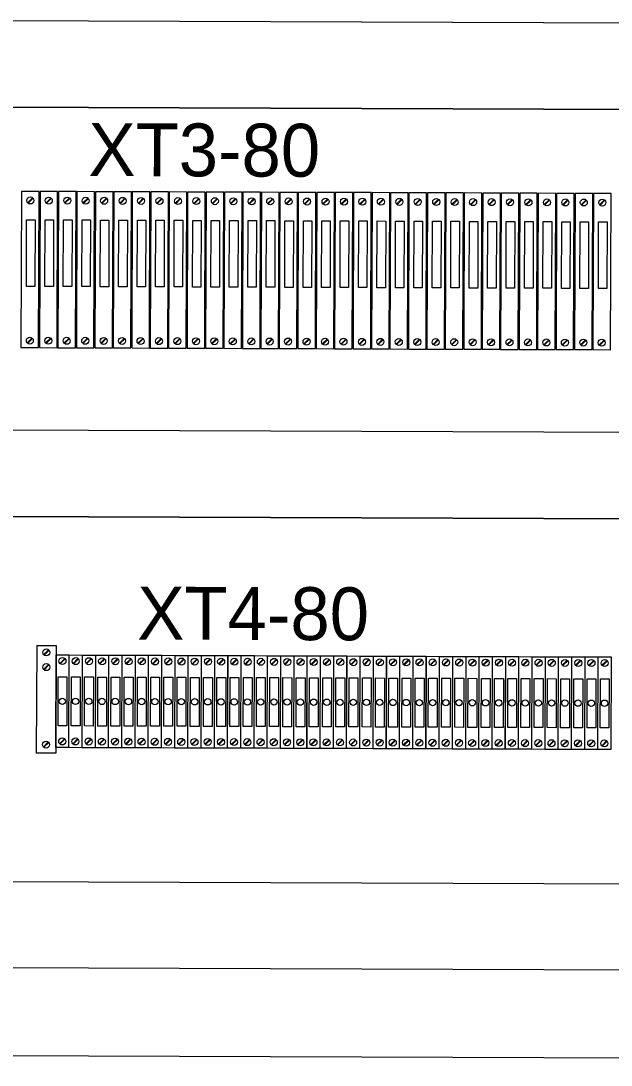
# Model space of a CAD drawing. Header units: millimetres. Extents: x 32721 to 103787, y 57624 to 127312.
# Drawn here: x 37828.6 to 37967.2, y 61668.3 to 61913.2 of the extents above; entities that cross this region are included whole.
import ezdxf

# ---------------------------------------------------------------- set-up
doc = ezdxf.new("R2010")
doc.units = ezdxf.units.MM
doc.header["$LTSCALE"] = 10
doc.layers.add('1轮廓实线层', color=7, linetype='Continuous', lineweight=18)
doc.layers.add('6文字层', color=3, linetype='Continuous', lineweight=18)
doc.styles.add('样式 1', font='SIMYOU.TTF', dxfattribs={"width": 0.75})

msp = doc.modelspace()

# ---------------------------------------------------------------- linework, layer by layer
at = {"layer": '1轮廓实线层'}
for p, q in [((38192.22, 61911.89), (37816.48, 61913.25)), ((38394.88, 61911.16), (37816.49, 61913.25)), ((38192.15, 61891.67), (37816.41, 61893.03)), ((37816.41, 61893.03), (38394.82, 61890.94)), ((38191.87, 61815.86), (37816.13, 61817.22)), ((38394.54, 61815.13), (37816.13, 61817.22)), ((38191.8, 61795.65), (37816.06, 61797)), ((37816.06, 61797), (38394.47, 61794.92)), ((38394.16, 61709.23), (37815.75, 61711.32)), ((38413.8, 61688.95), (37795.97, 61691.18)), ((37771.24, 61670.68), (38438.38, 61668.27))]:
    msp.add_line(p, q, dxfattribs=at)
at = {"layer": '1轮廓实线层', "lineweight": 13}
for p, q in [((37828.75, 61873.24), (37828.61, 61836.6)), ((37832.89, 61873.23), (37828.75, 61873.24)), ((37830.18, 61870.58), (37831.34, 61871.74)), ((37830.28, 61870.48), (37831.44, 61871.63)), ((37832.76, 61836.59), (37832.89, 61873.23)), ((37833.08, 61873.23), (37832.94, 61836.59)), ((37837.22, 61873.21), (37833.08, 61873.23)), ((37834.51, 61870.56), (37835.67, 61871.72)), ((37837.09, 61836.57), (37837.22, 61873.21)), ((37837.41, 61873.21), (37837.28, 61836.57)), ((37841.55, 61873.2), (37837.41, 61873.21)), ((37838.84, 61870.55), (37840.01, 61871.7)), ((37841.42, 61836.55), (37841.55, 61873.2)), ((37841.74, 61873.2), (37841.61, 61836.55)), ((37845.88, 61873.18), (37841.74, 61873.2)), ((37843.17, 61870.53), (37844.34, 61871.69)), ((37845.75, 61836.54), (37845.88, 61873.18)), ((37846.07, 61873.18), (37845.94, 61836.54)), ((37850.22, 61873.17), (37846.07, 61873.18)), ((37847.5, 61870.52), (37848.67, 61871.67)), ((37850.08, 61836.52), (37850.22, 61873.17)), ((37850.4, 61873.16), (37850.27, 61836.52)), ((37854.55, 61873.15), (37850.4, 61873.16)), ((37851.83, 61870.5), (37853, 61871.66)), ((37854.41, 61836.51), (37854.55, 61873.15)), ((37854.73, 61873.15), (37854.6, 61836.51)), ((37858.88, 61873.13), (37854.73, 61873.15)), ((37856.17, 61870.48), (37857.33, 61871.64)), ((37858.75, 61836.49), (37858.88, 61873.13)), ((37859.07, 61873.13), (37858.93, 61836.49)), ((37863.21, 61873.12), (37859.07, 61873.13)), ((37863.08, 61836.48), (37863.21, 61873.12)), ((37863.4, 61873.12), (37863.27, 61836.48)), ((37867.54, 61873.1), (37863.4, 61873.12)), ((37867.41, 61836.46), (37867.54, 61873.1)), ((37867.73, 61873.1), (37867.6, 61836.46)), ((37871.87, 61873.09), (37867.73, 61873.1)), ((37871.74, 61836.45), (37871.87, 61873.09)), ((37872.06, 61873.09), (37871.93, 61836.44)), ((37876.21, 61873.07), (37872.06, 61873.09)), ((37876.07, 61836.43), (37876.21, 61873.07)), ((37876.39, 61873.07), (37876.26, 61836.43)), ((37880.54, 61873.06), (37876.39, 61873.07)), ((37880.4, 61836.41), (37880.54, 61873.06)), ((37880.72, 61873.06), (37880.59, 61836.41)), ((37884.87, 61873.04), (37880.72, 61873.06)), ((37884.74, 61836.4), (37884.87, 61873.04)), ((37885.06, 61873.04), (37884.92, 61836.4)), ((37889.2, 61873.02), (37885.06, 61873.04)), ((37889.07, 61836.38), (37889.2, 61873.02)), ((37889.39, 61873.02), (37889.25, 61836.38)), ((37893.53, 61873.01), (37889.39, 61873.02)), ((37893.4, 61836.37), (37893.53, 61873.01)), ((37893.72, 61873.01), (37893.59, 61836.37)), ((37897.86, 61872.99), (37893.72, 61873.01)), ((37897.73, 61836.35), (37897.86, 61872.99)), ((37898.05, 61872.99), (37897.92, 61836.35)), ((37902.19, 61872.98), (37898.05, 61872.99)), ((37902.06, 61836.34), (37902.19, 61872.98)), ((37902.38, 61872.98), (37902.25, 61836.34)), ((37906.53, 61872.96), (37902.38, 61872.98)), ((37906.39, 61836.32), (37906.53, 61872.96)), ((37906.71, 61872.96), (37906.58, 61836.32)), ((37910.86, 61872.95), (37906.71, 61872.96)), ((37910.73, 61836.3), (37910.86, 61872.95)), ((37911.04, 61872.95), (37910.91, 61836.3)), ((37915.19, 61872.93), (37911.04, 61872.95)), ((37915.06, 61836.29), (37915.19, 61872.93)), ((37915.38, 61872.93), (37915.24, 61836.29)), ((37919.52, 61872.92), (37915.38, 61872.93)), ((37919.39, 61836.27), (37919.52, 61872.92)), ((37919.71, 61872.91), (37919.58, 61836.27)), ((37923.85, 61872.9), (37919.71, 61872.91)), ((37923.72, 61836.26), (37923.85, 61872.9)), ((37924.04, 61872.9), (37923.91, 61836.26)), ((37928.18, 61872.88), (37924.04, 61872.9)), ((37928.05, 61836.24), (37928.18, 61872.88)), ((37928.37, 61872.88), (37928.24, 61836.24)), ((37932.52, 61872.87), (37928.37, 61872.88)), ((37932.38, 61836.23), (37932.52, 61872.87)), ((37932.7, 61872.87), (37932.57, 61836.23)), ((37936.85, 61872.85), (37932.7, 61872.87)), ((37936.71, 61836.21), (37936.85, 61872.85)), ((37937.03, 61872.85), (37936.9, 61836.21)), ((37941.18, 61872.84), (37937.03, 61872.85)), ((37941.05, 61836.2), (37941.18, 61872.84)), ((37941.37, 61872.84), (37941.23, 61836.19)), ((37945.51, 61872.82), (37941.37, 61872.84)), ((37945.38, 61836.18), (37945.51, 61872.82)), ((37945.7, 61872.82), (37945.57, 61836.18)), ((37949.84, 61872.81), (37945.7, 61872.82)), ((37949.71, 61836.16), (37949.84, 61872.81)), ((37950.03, 61872.81), (37949.9, 61836.16)), ((37954.17, 61872.79), (37950.03, 61872.81)), ((37954.04, 61836.15), (37954.17, 61872.79)), ((37954.36, 61872.79), (37954.23, 61836.15)), ((37958.51, 61872.77), (37954.36, 61872.79)), ((37958.37, 61836.13), (37958.51, 61872.77)), ((37958.69, 61872.77), (37958.56, 61836.13)), ((37962.84, 61872.76), (37958.69, 61872.77)), ((37962.7, 61836.12), (37962.84, 61872.76)), ((37963.02, 61872.76), (37962.89, 61836.12)), ((37967.17, 61872.74), (37963.02, 61872.76)), ((37967.04, 61836.1), (37967.17, 61872.74)), ((37834.61, 61870.46), (37835.77, 61871.62)), ((37838.94, 61870.45), (37840.11, 61871.6)), ((37843.27, 61870.43), (37844.44, 61871.59)), ((37847.6, 61870.41), (37848.77, 61871.57)), ((37851.94, 61870.4), (37853.1, 61871.56)), ((37856.27, 61870.38), (37857.43, 61871.54)), ((37860.5, 61870.47), (37861.66, 61871.63)), ((37860.6, 61870.37), (37861.76, 61871.52)), ((37864.83, 61870.45), (37865.99, 61871.61)), ((37864.93, 61870.35), (37866.1, 61871.51)), ((37869.16, 61870.44), (37870.33, 61871.6)), ((37869.26, 61870.34), (37870.43, 61871.49)), ((37873.49, 61870.42), (37874.66, 61871.58)), ((37873.59, 61870.32), (37874.76, 61871.48)), ((37877.82, 61870.41), (37878.99, 61871.56)), ((37877.92, 61870.3), (37879.09, 61871.46)), ((37882.16, 61870.39), (37883.32, 61871.55)), ((37882.26, 61870.29), (37883.42, 61871.45)), ((37886.49, 61870.38), (37887.65, 61871.53)), ((37886.59, 61870.27), (37887.75, 61871.43)), ((37890.82, 61870.36), (37891.98, 61871.52)), ((37890.92, 61870.26), (37892.09, 61871.41)), ((37895.15, 61870.34), (37896.32, 61871.5)), ((37895.25, 61870.24), (37896.42, 61871.4)), ((37899.48, 61870.33), (37900.65, 61871.49)), ((37899.58, 61870.23), (37900.75, 61871.38)), ((37903.81, 61870.31), (37904.98, 61871.47)), ((37903.91, 61870.21), (37905.08, 61871.37)), ((37908.14, 61870.3), (37909.31, 61871.45)), ((37908.25, 61870.2), (37909.41, 61871.35)), ((37912.48, 61870.28), (37913.64, 61871.44)), ((37912.58, 61870.18), (37913.74, 61871.34)), ((37916.81, 61870.27), (37917.97, 61871.42)), ((37916.91, 61870.16), (37918.07, 61871.32)), ((37921.14, 61870.25), (37922.3, 61871.41)), ((37921.24, 61870.15), (37922.41, 61871.31)), ((37925.47, 61870.23), (37926.64, 61871.39)), ((37925.57, 61870.13), (37926.74, 61871.29)), ((37929.8, 61870.22), (37930.97, 61871.38)), ((37929.9, 61870.12), (37931.07, 61871.27)), ((37934.13, 61870.2), (37935.3, 61871.36)), ((37934.24, 61870.1), (37935.4, 61871.26)), ((37938.47, 61870.19), (37939.63, 61871.35)), ((37938.57, 61870.09), (37939.73, 61871.24)), ((37942.8, 61870.17), (37943.96, 61871.33)), ((37942.9, 61870.07), (37944.06, 61871.23)), ((37947.13, 61870.16), (37948.29, 61871.31)), ((37947.23, 61870.05), (37948.4, 61871.21)), ((37951.46, 61870.14), (37952.63, 61871.3)), ((37951.56, 61870.04), (37952.73, 61871.2)), ((37955.79, 61870.13), (37956.96, 61871.28)), ((37955.89, 61870.02), (37957.06, 61871.18)), ((37960.12, 61870.11), (37961.29, 61871.27)), ((37960.22, 61870.01), (37961.39, 61871.16)), ((37964.45, 61870.09), (37965.62, 61871.25)), ((37964.56, 61869.99), (37965.72, 61871.15)), ((37830.06, 61837.71), (37831.22, 61838.86)), ((37830.16, 61837.6), (37831.32, 61838.76)), ((37834.39, 61837.69), (37835.55, 61838.85)), ((37834.49, 61837.59), (37835.66, 61838.75)), ((37838.72, 61837.68), (37839.89, 61838.83)), ((37838.82, 61837.57), (37839.99, 61838.73)), ((37843.05, 61837.66), (37844.22, 61838.82)), ((37843.15, 61837.56), (37844.32, 61838.71)), ((37847.38, 61837.64), (37848.55, 61838.8)), ((37847.49, 61837.54), (37848.65, 61838.7)), ((37851.72, 61837.63), (37852.88, 61838.79)), ((37851.82, 61837.53), (37852.98, 61838.68)), ((37856.05, 61837.61), (37857.21, 61838.77)), ((37856.15, 61837.51), (37857.31, 61838.67)), ((37860.38, 61837.6), (37861.54, 61838.75)), ((37860.48, 61837.49), (37861.65, 61838.65)), ((37864.71, 61837.58), (37865.88, 61838.74)), ((37864.81, 61837.48), (37865.98, 61838.64)), ((37869.04, 61837.57), (37870.21, 61838.72)), ((37869.14, 61837.46), (37870.31, 61838.62)), ((37873.37, 61837.55), (37874.54, 61838.71)), ((37873.47, 61837.45), (37874.64, 61838.61)), ((37877.7, 61837.53), (37878.87, 61838.69)), ((37877.81, 61837.43), (37878.97, 61838.59)), ((37882.04, 61837.52), (37883.2, 61838.68)), ((37882.14, 61837.42), (37883.3, 61838.57)), ((37886.37, 61837.5), (37887.53, 61838.66)), ((37886.47, 61837.4), (37887.64, 61838.56)), ((37890.7, 61837.49), (37891.87, 61838.64)), ((37890.8, 61837.39), (37891.97, 61838.54)), ((37895.03, 61837.47), (37896.2, 61838.63)), ((37895.13, 61837.37), (37896.3, 61838.53)), ((37899.36, 61837.46), (37900.53, 61838.61)), ((37899.46, 61837.35), (37900.63, 61838.51)), ((37903.69, 61837.44), (37904.86, 61838.6)), ((37903.8, 61837.34), (37904.96, 61838.5)), ((37908.03, 61837.42), (37909.19, 61838.58)), ((37908.13, 61837.32), (37909.29, 61838.48)), ((37912.36, 61837.41), (37913.52, 61838.57)), ((37912.46, 61837.31), (37913.62, 61838.46)), ((37916.69, 61837.39), (37917.85, 61838.55)), ((37916.79, 61837.29), (37917.96, 61838.45)), ((37921.02, 61837.38), (37922.19, 61838.54)), ((37921.12, 61837.28), (37922.29, 61838.43)), ((37925.35, 61837.36), (37926.52, 61838.52)), ((37925.45, 61837.26), (37926.62, 61838.42)), ((37929.68, 61837.35), (37930.85, 61838.5)), ((37929.79, 61837.24), (37930.95, 61838.4)), ((37934.02, 61837.33), (37935.18, 61838.49)), ((37934.12, 61837.23), (37935.28, 61838.39)), ((37938.35, 61837.32), (37939.51, 61838.47)), ((37938.45, 61837.21), (37939.61, 61838.37)), ((37942.68, 61837.3), (37943.84, 61838.46)), ((37942.78, 61837.2), (37943.95, 61838.35)), ((37947.01, 61837.28), (37948.18, 61838.44)), ((37947.11, 61837.18), (37948.28, 61838.34)), ((37951.34, 61837.27), (37952.51, 61838.43)), ((37951.44, 61837.17), (37952.61, 61838.32)), ((37955.67, 61837.25), (37956.84, 61838.41)), ((37955.77, 61837.15), (37956.94, 61838.31)), ((37960, 61837.24), (37961.17, 61838.39)), ((37960.11, 61837.14), (37961.27, 61838.29)), ((37964.34, 61837.22), (37965.5, 61838.38)), ((37964.44, 61837.12), (37965.6, 61838.28)), ((37828.61, 61836.6), (37832.76, 61836.59)), ((37832.94, 61836.59), (37837.09, 61836.57)), ((37837.28, 61836.57), (37841.42, 61836.55)), ((37841.61, 61836.55), (37845.75, 61836.54)), ((37845.94, 61836.54), (37850.08, 61836.52)), ((37850.27, 61836.52), (37854.41, 61836.51)), ((37854.6, 61836.51), (37858.75, 61836.49)), ((37858.93, 61836.49), (37863.08, 61836.48)), ((37863.27, 61836.48), (37867.41, 61836.46)), ((37867.6, 61836.46), (37871.74, 61836.45)), ((37871.93, 61836.44), (37876.07, 61836.43)), ((37876.26, 61836.43), (37880.4, 61836.41)), ((37880.59, 61836.41), (37884.74, 61836.4)), ((37884.92, 61836.4), (37889.07, 61836.38)), ((37889.25, 61836.38), (37893.4, 61836.37)), ((37893.59, 61836.37), (37897.73, 61836.35)), ((37897.92, 61836.35), (37902.06, 61836.34)), ((37902.25, 61836.34), (37906.39, 61836.32)), ((37906.58, 61836.32), (37910.73, 61836.3)), ((37910.91, 61836.3), (37915.06, 61836.29)), ((37915.24, 61836.29), (37919.39, 61836.27)), ((37919.58, 61836.27), (37923.72, 61836.26)), ((37923.91, 61836.26), (37928.05, 61836.24)), ((37928.24, 61836.24), (37932.38, 61836.23)), ((37932.57, 61836.23), (37936.71, 61836.21)), ((37936.9, 61836.21), (37941.05, 61836.2)), ((37941.23, 61836.19), (37945.38, 61836.18)), ((37945.57, 61836.18), (37949.71, 61836.16)), ((37949.9, 61836.16), (37954.04, 61836.15)), ((37954.23, 61836.15), (37958.37, 61836.13)), ((37958.56, 61836.13), (37962.7, 61836.12)), ((37962.89, 61836.12), (37967.04, 61836.1)), ((37832.3, 61766.74), (37832.21, 61741.47)), ((37832.3, 61766.74), (37836.85, 61766.72)), ((37836.85, 61766.72), (37836.76, 61741.45)), ((37833.94, 61764.57), (37835.1, 61765.73)), ((37834.04, 61764.47), (37835.2, 61765.63)), ((37836.76, 61742.77), (37836.84, 61764.5)), ((37836.84, 61764.5), (37839.88, 61764.49)), ((37839.88, 61764.49), (37839.8, 61742.75)), ((37839.87, 61742.75), (37839.95, 61764.49)), ((37839.95, 61764.49), (37842.98, 61764.48)), ((37842.98, 61764.48), (37842.9, 61742.74)), ((37842.97, 61742.74), (37843.05, 61764.48)), ((37843.05, 61764.48), (37846.09, 61764.46)), ((37846.09, 61764.46), (37846.01, 61742.73)), ((37846.08, 61742.73), (37846.16, 61764.46)), ((37846.16, 61764.46), (37849.19, 61764.45)), ((37849.19, 61764.45), (37849.11, 61742.72)), ((37849.18, 61742.72), (37849.26, 61764.45)), ((37849.26, 61764.45), (37852.3, 61764.44)), ((37852.3, 61764.44), (37852.22, 61742.71)), ((37852.29, 61742.71), (37852.37, 61764.44)), ((37852.37, 61764.44), (37855.4, 61764.43)), ((37855.4, 61764.43), (37855.32, 61742.7)), ((37855.39, 61742.7), (37855.47, 61764.43)), ((37855.47, 61764.43), (37858.51, 61764.42)), ((37858.51, 61764.42), (37858.43, 61742.69)), ((37858.5, 61742.69), (37858.58, 61764.42)), ((37858.58, 61764.42), (37861.61, 61764.41)), ((37861.61, 61764.41), (37861.53, 61742.68)), ((37861.6, 61742.68), (37861.68, 61764.41)), ((37861.68, 61764.41), (37864.72, 61764.4)), ((37864.72, 61764.4), (37864.64, 61742.66)), ((37864.71, 61742.66), (37864.79, 61764.4)), ((37864.79, 61764.4), (37867.82, 61764.39)), ((37867.82, 61764.39), (37867.74, 61742.65)), ((37867.81, 61742.65), (37867.89, 61764.39)), ((37867.89, 61764.39), (37870.93, 61764.37)), ((37870.93, 61764.37), (37870.85, 61742.64)), ((37870.92, 61742.64), (37871, 61764.37)), ((37871, 61764.37), (37874.03, 61764.36)), ((37874.03, 61764.36), (37873.95, 61742.63)), ((37874.02, 61742.63), (37874.1, 61764.36)), ((37874.1, 61764.36), (37877.14, 61764.35)), ((37877.14, 61764.35), (37877.06, 61742.62)), ((37877.13, 61742.62), (37877.21, 61764.35)), ((37877.21, 61764.35), (37880.24, 61764.34)), ((37880.24, 61764.34), (37880.16, 61742.61)), ((37880.23, 61742.61), (37880.31, 61764.34)), ((37880.31, 61764.34), (37883.34, 61764.33)), ((37883.34, 61764.33), (37883.27, 61742.6)), ((37883.34, 61742.6), (37883.42, 61764.33)), ((37883.42, 61764.33), (37886.45, 61764.32)), ((37886.45, 61764.32), (37886.37, 61742.59)), ((37886.44, 61742.59), (37886.52, 61764.32)), ((37886.52, 61764.32), (37889.55, 61764.31)), ((37889.55, 61764.31), (37889.48, 61742.58)), ((37889.55, 61742.57), (37889.63, 61764.31)), ((37889.63, 61764.31), (37892.66, 61764.3)), ((37892.66, 61764.3), (37892.58, 61742.56)), ((37892.65, 61742.56), (37892.73, 61764.3)), ((37892.73, 61764.3), (37895.76, 61764.29)), ((37895.76, 61764.29), (37895.69, 61742.55)), ((37895.76, 61742.55), (37895.84, 61764.29)), ((37895.84, 61764.29), (37898.87, 61764.27)), ((37898.87, 61764.27), (37898.79, 61742.54)), ((37898.86, 61742.54), (37898.94, 61764.27)), ((37898.86, 61742.54), (37898.94, 61764.27)), ((37898.94, 61764.27), (37901.97, 61764.26)), ((37901.97, 61764.26), (37901.9, 61742.53)), ((37901.97, 61742.53), (37902.05, 61764.26)), ((37902.05, 61764.26), (37905.08, 61764.25)), ((37905.08, 61764.25), (37905, 61742.52)), ((37905.07, 61742.52), (37905.15, 61764.25)), ((37905.15, 61764.25), (37908.18, 61764.24)), ((37908.18, 61764.24), (37908.11, 61742.51)), ((37908.18, 61742.51), (37908.26, 61764.24)), ((37908.26, 61764.24), (37911.29, 61764.23)), ((37911.29, 61764.23), (37911.21, 61742.5)), ((37911.28, 61742.5), (37911.36, 61764.23)), ((37911.36, 61764.23), (37914.39, 61764.22)), ((37914.39, 61764.22), (37914.32, 61742.49)), ((37914.39, 61742.49), (37914.47, 61764.22)), ((37914.47, 61764.22), (37917.5, 61764.21)), ((37917.5, 61764.21), (37917.42, 61742.47)), ((37917.49, 61742.47), (37917.57, 61764.21)), ((37917.57, 61764.21), (37920.6, 61764.2)), ((37920.6, 61764.2), (37920.53, 61742.46)), ((37920.6, 61742.46), (37920.68, 61764.2)), ((37920.68, 61764.2), (37923.71, 61764.18)), ((37923.71, 61764.18), (37923.63, 61742.45)), ((37923.7, 61742.45), (37923.78, 61764.18)), ((37923.78, 61764.18), (37926.81, 61764.17)), ((37926.81, 61764.17), (37926.74, 61742.44)), ((37926.81, 61742.44), (37926.89, 61764.17)), ((37926.89, 61764.17), (37929.92, 61764.16)), ((37929.92, 61764.16), (37929.84, 61742.43)), ((37929.91, 61742.43), (37929.99, 61764.16)), ((37929.99, 61764.16), (37933.02, 61764.15)), ((37933.02, 61764.15), (37932.95, 61742.42)), ((37933.02, 61742.42), (37933.1, 61764.15)), ((37933.1, 61764.15), (37936.13, 61764.14)), ((37936.13, 61764.14), (37936.05, 61742.41)), ((37936.12, 61742.41), (37936.2, 61764.14)), ((37936.2, 61764.14), (37939.23, 61764.13)), ((37939.23, 61764.13), (37939.16, 61742.4)), ((37939.23, 61742.4), (37939.31, 61764.13)), ((37939.31, 61764.13), (37942.34, 61764.12)), ((37942.34, 61764.12), (37942.26, 61742.38)), ((37942.33, 61742.38), (37942.41, 61764.12)), ((37942.41, 61764.12), (37945.44, 61764.11)), ((37945.44, 61764.11), (37945.37, 61742.37)), ((37945.44, 61742.37), (37945.52, 61764.11)), ((37945.52, 61764.11), (37948.55, 61764.09)), ((37948.55, 61764.09), (37948.47, 61742.36)), ((37948.54, 61742.36), (37948.62, 61764.09)), ((37948.62, 61764.09), (37951.65, 61764.08)), ((37951.65, 61764.08), (37951.58, 61742.35)), ((37951.65, 61742.35), (37951.73, 61764.08)), ((37951.73, 61764.08), (37954.76, 61764.07)), ((37954.76, 61764.07), (37954.68, 61742.34)), ((37954.75, 61742.34), (37954.83, 61764.07)), ((37954.83, 61764.07), (37957.86, 61764.06)), ((37957.86, 61764.06), (37957.79, 61742.33)), ((37957.86, 61742.33), (37957.94, 61764.06)), ((37957.94, 61764.06), (37960.97, 61764.05)), ((37960.97, 61764.05), (37960.89, 61742.32)), ((37960.96, 61742.32), (37961.04, 61764.05)), ((37960.96, 61742.32), (37961.04, 61764.05)), ((37961.04, 61764.05), (37964.07, 61764.04)), ((37964.07, 61764.04), (37964, 61742.31)), ((37964.07, 61742.31), (37964.15, 61764.04)), ((37964.15, 61764.04), (37967.18, 61764.03)), ((37967.18, 61764.03), (37967.1, 61742.29)), ((37833.92, 61761.1), (37835.09, 61762.26)), ((37834.03, 61761), (37835.19, 61762.16)), ((37837.72, 61762.52), (37838.89, 61763.68)), ((37837.82, 61762.42), (37838.99, 61763.58)), ((37840.83, 61762.51), (37841.99, 61763.67)), ((37840.93, 61762.41), (37842.09, 61763.57)), ((37843.93, 61762.5), (37845.1, 61763.66)), ((37844.03, 61762.4), (37845.2, 61763.56)), ((37847.04, 61762.49), (37848.2, 61763.65)), ((37847.14, 61762.39), (37848.3, 61763.54)), ((37850.14, 61762.48), (37851.31, 61763.64)), ((37850.24, 61762.38), (37851.41, 61763.53)), ((37853.25, 61762.47), (37854.41, 61763.62)), ((37853.35, 61762.36), (37854.51, 61763.52)), ((37856.35, 61762.46), (37857.52, 61763.61)), ((37856.45, 61762.35), (37857.62, 61763.51)), ((37859.46, 61762.44), (37860.62, 61763.6)), ((37859.56, 61762.34), (37860.72, 61763.5)), ((37862.56, 61762.43), (37863.73, 61763.59)), ((37862.66, 61762.33), (37863.83, 61763.49)), ((37865.67, 61762.42), (37866.83, 61763.58)), ((37865.77, 61762.32), (37866.93, 61763.48)), ((37868.77, 61762.41), (37869.94, 61763.57)), ((37868.87, 61762.31), (37870.04, 61763.47)), ((37871.88, 61762.4), (37873.04, 61763.56)), ((37871.98, 61762.3), (37873.14, 61763.45)), ((37874.98, 61762.39), (37876.15, 61763.55)), ((37875.08, 61762.29), (37876.25, 61763.44)), ((37878.09, 61762.38), (37879.25, 61763.53)), ((37878.19, 61762.28), (37879.35, 61763.43)), ((37881.19, 61762.37), (37882.36, 61763.52)), ((37881.29, 61762.26), (37882.46, 61763.42)), ((37884.3, 61762.35), (37885.46, 61763.51)), ((37884.4, 61762.25), (37885.56, 61763.41)), ((37887.4, 61762.34), (37888.57, 61763.5)), ((37887.5, 61762.24), (37888.67, 61763.4)), ((37890.51, 61762.33), (37891.67, 61763.49)), ((37890.61, 61762.23), (37891.77, 61763.39)), ((37893.61, 61762.32), (37894.78, 61763.48)), ((37893.71, 61762.22), (37894.88, 61763.38)), ((37896.72, 61762.31), (37897.88, 61763.47)), ((37896.82, 61762.21), (37897.98, 61763.37)), ((37899.82, 61762.3), (37900.99, 61763.46)), ((37899.92, 61762.2), (37901.09, 61763.35)), ((37902.93, 61762.29), (37904.09, 61763.45)), ((37903.03, 61762.19), (37904.19, 61763.34)), ((37906.03, 61762.28), (37907.2, 61763.43)), ((37906.13, 61762.17), (37907.3, 61763.33)), ((37909.14, 61762.27), (37910.3, 61763.42)), ((37909.24, 61762.16), (37910.4, 61763.32)), ((37912.24, 61762.25), (37913.41, 61763.41)), ((37912.34, 61762.15), (37913.51, 61763.31)), ((37915.35, 61762.24), (37916.51, 61763.4)), ((37915.45, 61762.14), (37916.61, 61763.3)), ((37918.45, 61762.23), (37919.62, 61763.39)), ((37918.55, 61762.13), (37919.72, 61763.29)), ((37921.56, 61762.22), (37922.72, 61763.38)), ((37921.66, 61762.12), (37922.82, 61763.28)), ((37924.66, 61762.21), (37925.83, 61763.37)), ((37924.76, 61762.11), (37925.93, 61763.26)), ((37927.77, 61762.2), (37928.93, 61763.36)), ((37927.87, 61762.1), (37929.03, 61763.25)), ((37930.87, 61762.19), (37932.04, 61763.34)), ((37930.97, 61762.08), (37932.14, 61763.24)), ((37933.98, 61762.18), (37935.14, 61763.33)), ((37934.08, 61762.07), (37935.24, 61763.23)), ((37937.08, 61762.16), (37938.25, 61763.32)), ((37937.18, 61762.06), (37938.35, 61763.22)), ((37940.19, 61762.15), (37941.35, 61763.31)), ((37940.29, 61762.05), (37941.45, 61763.21)), ((37943.29, 61762.14), (37944.46, 61763.3)), ((37943.39, 61762.04), (37944.56, 61763.2)), ((37946.4, 61762.13), (37947.56, 61763.29)), ((37946.5, 61762.03), (37947.66, 61763.19)), ((37949.5, 61762.12), (37950.67, 61763.28)), ((37949.6, 61762.02), (37950.77, 61763.17)), ((37952.61, 61762.11), (37953.77, 61763.27)), ((37952.71, 61762.01), (37953.87, 61763.16)), ((37955.71, 61762.1), (37956.88, 61763.25)), ((37955.81, 61761.99), (37956.98, 61763.15)), ((37958.81, 61762.09), (37959.98, 61763.24)), ((37958.92, 61761.98), (37960.08, 61763.14)), ((37961.92, 61762.07), (37963.09, 61763.23)), ((37962.02, 61761.97), (37963.19, 61763.13)), ((37965.02, 61762.06), (37966.19, 61763.22)), ((37965.13, 61761.96), (37966.29, 61763.12)), ((37837.65, 61743.67), (37838.82, 61744.83)), ((37837.75, 61743.57), (37838.92, 61744.73)), ((37840.76, 61743.66), (37841.92, 61744.82)), ((37840.86, 61743.56), (37842.02, 61744.72)), ((37843.86, 61743.65), (37845.03, 61744.81)), ((37843.96, 61743.55), (37845.13, 61744.71)), ((37846.97, 61743.64), (37848.13, 61744.8)), ((37847.07, 61743.54), (37848.23, 61744.7)), ((37850.07, 61743.63), (37851.24, 61744.79)), ((37850.17, 61743.53), (37851.34, 61744.68)), ((37853.18, 61743.62), (37854.34, 61744.78)), ((37853.28, 61743.52), (37854.44, 61744.67)), ((37856.28, 61743.61), (37857.45, 61744.76)), ((37856.38, 61743.5), (37857.55, 61744.66)), ((37859.39, 61743.6), (37860.55, 61744.75)), ((37859.49, 61743.49), (37860.65, 61744.65)), ((37862.49, 61743.58), (37863.66, 61744.74)), ((37862.59, 61743.48), (37863.76, 61744.64)), ((37865.6, 61743.57), (37866.76, 61744.73)), ((37865.7, 61743.47), (37866.86, 61744.63)), ((37868.7, 61743.56), (37869.87, 61744.72)), ((37868.8, 61743.46), (37869.97, 61744.62)), ((37871.81, 61743.55), (37872.97, 61744.71)), ((37871.91, 61743.45), (37873.07, 61744.61)), ((37874.91, 61743.54), (37876.08, 61744.7)), ((37875.01, 61743.44), (37876.18, 61744.59)), ((37878.02, 61743.53), (37879.18, 61744.69)), ((37878.12, 61743.43), (37879.28, 61744.58)), ((37881.12, 61743.52), (37882.29, 61744.67)), ((37881.22, 61743.41), (37882.39, 61744.57)), ((37884.23, 61743.51), (37885.39, 61744.66)), ((37884.33, 61743.4), (37885.49, 61744.56)), ((37887.33, 61743.49), (37888.5, 61744.65)), ((37887.43, 61743.39), (37888.6, 61744.55)), ((37890.44, 61743.48), (37891.6, 61744.64)), ((37890.54, 61743.38), (37891.7, 61744.54)), ((37893.54, 61743.47), (37894.71, 61744.63)), ((37893.64, 61743.37), (37894.81, 61744.53)), ((37896.65, 61743.46), (37897.81, 61744.62)), ((37896.75, 61743.36), (37897.91, 61744.52)), ((37899.75, 61743.45), (37900.92, 61744.61)), ((37899.85, 61743.35), (37901.02, 61744.5)), ((37902.86, 61743.44), (37904.02, 61744.6)), ((37902.96, 61743.34), (37904.12, 61744.49)), ((37905.96, 61743.43), (37907.13, 61744.58)), ((37906.06, 61743.33), (37907.23, 61744.48)), ((37909.07, 61743.42), (37910.23, 61744.57)), ((37909.17, 61743.31), (37910.33, 61744.47)), ((37912.17, 61743.4), (37913.34, 61744.56)), ((37912.27, 61743.3), (37913.44, 61744.46)), ((37915.28, 61743.39), (37916.44, 61744.55)), ((37915.38, 61743.29), (37916.54, 61744.45)), ((37918.38, 61743.38), (37919.55, 61744.54)), ((37918.48, 61743.28), (37919.65, 61744.44)), ((37921.49, 61743.37), (37922.65, 61744.53)), ((37921.59, 61743.27), (37922.75, 61744.43)), ((37924.59, 61743.36), (37925.76, 61744.52)), ((37924.69, 61743.26), (37925.86, 61744.42)), ((37927.7, 61743.35), (37928.86, 61744.51)), ((37927.8, 61743.25), (37928.96, 61744.4)), ((37930.8, 61743.34), (37931.97, 61744.49)), ((37930.9, 61743.24), (37932.07, 61744.39)), ((37933.91, 61743.33), (37935.07, 61744.48)), ((37934.01, 61743.22), (37935.17, 61744.38)), ((37937.01, 61743.32), (37938.18, 61744.47)), ((37937.11, 61743.21), (37938.28, 61744.37)), ((37940.12, 61743.3), (37941.28, 61744.46)), ((37940.22, 61743.2), (37941.38, 61744.36)), ((37943.22, 61743.29), (37944.39, 61744.45)), ((37943.32, 61743.19), (37944.49, 61744.35)), ((37946.33, 61743.28), (37947.49, 61744.44)), ((37946.43, 61743.18), (37947.59, 61744.34)), ((37949.43, 61743.27), (37950.6, 61744.43)), ((37949.53, 61743.17), (37950.7, 61744.33)), ((37952.54, 61743.26), (37953.7, 61744.42)), ((37952.64, 61743.16), (37953.8, 61744.31)), ((37955.64, 61743.25), (37956.81, 61744.41)), ((37955.74, 61743.15), (37956.91, 61744.3)), ((37958.75, 61743.24), (37959.91, 61744.39)), ((37958.85, 61743.13), (37960.01, 61744.29)), ((37961.85, 61743.23), (37963.02, 61744.38)), ((37961.95, 61743.12), (37963.12, 61744.28)), ((37964.96, 61743.21), (37966.12, 61744.37)), ((37965.06, 61743.11), (37966.22, 61744.27)), ((37833.86, 61742.93), (37835.02, 61744.09)), ((37833.96, 61742.83), (37835.13, 61743.99)), ((37839.8, 61742.75), (37836.76, 61742.77)), ((37842.9, 61742.74), (37839.87, 61742.75)), ((37846.01, 61742.73), (37842.97, 61742.74)), ((37849.11, 61742.72), (37846.08, 61742.73)), ((37852.22, 61742.71), (37849.18, 61742.72)), ((37855.32, 61742.7), (37852.29, 61742.71)), ((37858.43, 61742.69), (37855.39, 61742.7)), ((37861.53, 61742.68), (37858.5, 61742.69)), ((37864.64, 61742.66), (37861.6, 61742.68)), ((37867.74, 61742.65), (37864.71, 61742.66)), ((37870.85, 61742.64), (37867.81, 61742.65)), ((37873.95, 61742.63), (37870.92, 61742.64)), ((37877.06, 61742.62), (37874.02, 61742.63)), ((37880.16, 61742.61), (37877.13, 61742.62)), ((37883.27, 61742.6), (37880.23, 61742.61)), ((37886.37, 61742.59), (37883.34, 61742.6)), ((37889.48, 61742.58), (37886.44, 61742.59)), ((37892.58, 61742.56), (37889.55, 61742.57)), ((37895.69, 61742.55), (37892.65, 61742.56)), ((37898.79, 61742.54), (37895.76, 61742.55)), ((37901.9, 61742.53), (37898.86, 61742.54)), ((37905, 61742.52), (37901.97, 61742.53)), ((37908.11, 61742.51), (37905.07, 61742.52)), ((37911.21, 61742.5), (37908.18, 61742.51)), ((37914.32, 61742.49), (37911.28, 61742.5)), ((37917.42, 61742.47), (37914.39, 61742.49)), ((37920.53, 61742.46), (37917.49, 61742.47)), ((37923.63, 61742.45), (37920.6, 61742.46)), ((37926.74, 61742.44), (37923.7, 61742.45)), ((37929.84, 61742.43), (37926.81, 61742.44)), ((37932.95, 61742.42), (37929.91, 61742.43)), ((37936.05, 61742.41), (37933.02, 61742.42)), ((37939.16, 61742.4), (37936.12, 61742.41)), ((37942.26, 61742.38), (37939.23, 61742.4)), ((37945.37, 61742.37), (37942.33, 61742.38)), ((37948.47, 61742.36), (37945.44, 61742.37)), ((37951.58, 61742.35), (37948.54, 61742.36)), ((37954.68, 61742.34), (37951.65, 61742.35)), ((37957.79, 61742.33), (37954.75, 61742.34)), ((37960.89, 61742.32), (37957.86, 61742.33)), ((37964, 61742.31), (37960.96, 61742.32)), ((37967.1, 61742.29), (37964.07, 61742.31)), ((37836.76, 61741.45), (37832.21, 61741.47))]:
    msp.add_line(p, q, dxfattribs=at)
for points in [[(37829.94, 61866.59), (37831.94, 61866.59), (37831.88, 61850.94), (37829.89, 61850.95)], [(37834.27, 61866.58), (37836.27, 61866.57), (37836.21, 61850.93), (37834.22, 61850.94)], [(37838.61, 61866.56), (37840.6, 61866.55), (37840.54, 61850.91), (37838.55, 61850.92)], [(37842.94, 61866.55), (37844.93, 61866.54), (37844.88, 61850.9), (37842.88, 61850.91)], [(37847.27, 61866.53), (37849.26, 61866.52), (37849.21, 61850.88), (37847.21, 61850.89)], [(37851.6, 61866.51), (37853.59, 61866.51), (37853.54, 61850.87), (37851.54, 61850.87)], [(37855.93, 61866.5), (37857.93, 61866.49), (37857.87, 61850.85), (37855.88, 61850.86)], [(37860.26, 61866.48), (37862.26, 61866.48), (37862.2, 61850.84), (37860.21, 61850.84)], [(37864.6, 61866.47), (37866.59, 61866.46), (37866.53, 61850.82), (37864.54, 61850.83)], [(37868.93, 61866.45), (37870.92, 61866.44), (37870.86, 61850.8), (37868.87, 61850.81)], [(37873.26, 61866.44), (37875.25, 61866.43), (37875.2, 61850.79), (37873.2, 61850.8)], [(37877.59, 61866.42), (37879.58, 61866.41), (37879.53, 61850.77), (37877.53, 61850.78)], [(37881.92, 61866.4), (37883.92, 61866.4), (37883.86, 61850.76), (37881.87, 61850.76)], [(37886.25, 61866.39), (37888.25, 61866.38), (37888.19, 61850.74), (37886.2, 61850.75)], [(37890.59, 61866.37), (37892.58, 61866.37), (37892.52, 61850.73), (37890.53, 61850.73)], [(37894.92, 61866.36), (37896.91, 61866.35), (37896.85, 61850.71), (37894.86, 61850.72)], [(37899.25, 61866.34), (37901.24, 61866.33), (37901.19, 61850.69), (37899.19, 61850.7)], [(37903.58, 61866.33), (37905.57, 61866.32), (37905.52, 61850.68), (37903.52, 61850.69)], [(37907.91, 61866.31), (37909.91, 61866.3), (37909.85, 61850.66), (37907.86, 61850.67)], [(37912.24, 61866.3), (37914.24, 61866.29), (37914.18, 61850.65), (37912.19, 61850.65)], [(37916.57, 61866.28), (37918.57, 61866.27), (37918.51, 61850.63), (37916.52, 61850.64)], [(37920.91, 61866.26), (37922.9, 61866.26), (37922.84, 61850.62), (37920.85, 61850.62)], [(37925.24, 61866.25), (37927.23, 61866.24), (37927.18, 61850.6), (37925.18, 61850.61)], [(37929.57, 61866.23), (37931.56, 61866.23), (37931.51, 61850.59), (37929.51, 61850.59)], [(37933.9, 61866.22), (37935.89, 61866.21), (37935.84, 61850.57), (37933.84, 61850.58)], [(37938.23, 61866.2), (37940.23, 61866.19), (37940.17, 61850.55), (37938.18, 61850.56)], [(37942.56, 61866.19), (37944.56, 61866.18), (37944.5, 61850.54), (37942.51, 61850.55)], [(37946.9, 61866.17), (37948.89, 61866.16), (37948.83, 61850.52), (37946.84, 61850.53)], [(37951.23, 61866.15), (37953.22, 61866.15), (37953.16, 61850.51), (37951.17, 61850.51)], [(37955.56, 61866.14), (37957.55, 61866.13), (37957.5, 61850.49), (37955.5, 61850.5)], [(37959.89, 61866.12), (37961.88, 61866.12), (37961.83, 61850.48), (37959.83, 61850.48)], [(37964.22, 61866.11), (37966.22, 61866.1), (37966.16, 61850.46), (37964.17, 61850.47)], [(37837.35, 61759.36), (37839.41, 61759.35), (37839.37, 61747.85), (37837.31, 61747.85)], [(37840.45, 61759.35), (37842.51, 61759.34), (37842.47, 61747.84), (37840.41, 61747.84)], [(37843.56, 61759.33), (37845.62, 61759.33), (37845.58, 61747.82), (37843.52, 61747.83)], [(37846.66, 61759.32), (37848.72, 61759.32), (37848.68, 61747.81), (37846.62, 61747.82)], [(37849.77, 61759.31), (37851.83, 61759.3), (37851.79, 61747.8), (37849.73, 61747.81)], [(37852.87, 61759.3), (37854.93, 61759.29), (37854.89, 61747.79), (37852.83, 61747.8)], [(37855.98, 61759.29), (37858.04, 61759.28), (37858, 61747.78), (37855.94, 61747.79)], [(37859.08, 61759.28), (37861.14, 61759.27), (37861.1, 61747.77), (37859.04, 61747.78)], [(37862.19, 61759.27), (37864.25, 61759.26), (37864.21, 61747.76), (37862.15, 61747.76)], [(37865.29, 61759.26), (37867.35, 61759.25), (37867.31, 61747.75), (37865.25, 61747.75)], [(37868.4, 61759.24), (37870.46, 61759.24), (37870.42, 61747.73), (37868.36, 61747.74)], [(37871.5, 61759.23), (37873.56, 61759.23), (37873.52, 61747.72), (37871.46, 61747.73)], [(37874.61, 61759.22), (37876.67, 61759.21), (37876.63, 61747.71), (37874.57, 61747.72)], [(37877.71, 61759.21), (37879.77, 61759.2), (37879.73, 61747.7), (37877.67, 61747.71)], [(37880.82, 61759.2), (37882.88, 61759.19), (37882.84, 61747.69), (37880.78, 61747.7)], [(37883.92, 61759.19), (37885.98, 61759.18), (37885.94, 61747.68), (37883.88, 61747.69)], [(37887.03, 61759.18), (37889.09, 61759.17), (37889.05, 61747.67), (37886.99, 61747.68)], [(37890.13, 61759.17), (37892.19, 61759.16), (37892.15, 61747.66), (37890.09, 61747.66)], [(37893.24, 61759.15), (37895.3, 61759.15), (37895.26, 61747.65), (37893.2, 61747.65)], [(37896.34, 61759.14), (37898.4, 61759.14), (37898.36, 61747.63), (37896.3, 61747.64)], [(37899.45, 61759.13), (37901.51, 61759.12), (37901.47, 61747.62), (37899.41, 61747.63)], [(37902.55, 61759.12), (37904.61, 61759.11), (37904.57, 61747.61), (37902.51, 61747.62)], [(37905.66, 61759.11), (37907.72, 61759.1), (37907.68, 61747.6), (37905.62, 61747.61)], [(37908.76, 61759.1), (37910.82, 61759.09), (37910.78, 61747.59), (37908.72, 61747.6)], [(37911.87, 61759.09), (37913.93, 61759.08), (37913.89, 61747.58), (37911.83, 61747.59)], [(37914.97, 61759.08), (37917.03, 61759.07), (37916.99, 61747.57), (37914.93, 61747.57)], [(37918.08, 61759.06), (37920.14, 61759.06), (37920.1, 61747.56), (37918.04, 61747.56)], [(37921.18, 61759.05), (37923.24, 61759.05), (37923.2, 61747.54), (37921.14, 61747.55)], [(37924.29, 61759.04), (37926.35, 61759.03), (37926.31, 61747.53), (37924.25, 61747.54)], [(37927.39, 61759.03), (37929.45, 61759.02), (37929.41, 61747.52), (37927.35, 61747.53)], [(37930.5, 61759.02), (37932.56, 61759.01), (37932.52, 61747.51), (37930.46, 61747.52)], [(37933.6, 61759.01), (37935.66, 61759), (37935.62, 61747.5), (37933.56, 61747.51)], [(37936.71, 61759), (37938.77, 61758.99), (37938.73, 61747.49), (37936.67, 61747.5)], [(37939.81, 61758.99), (37941.87, 61758.98), (37941.83, 61747.48), (37939.77, 61747.48)], [(37942.92, 61758.98), (37944.98, 61758.97), (37944.94, 61747.47), (37942.88, 61747.47)], [(37946.02, 61758.96), (37948.08, 61758.96), (37948.04, 61747.45), (37945.98, 61747.46)], [(37949.13, 61758.95), (37951.19, 61758.95), (37951.15, 61747.44), (37949.09, 61747.45)], [(37952.23, 61758.94), (37954.29, 61758.93), (37954.25, 61747.43), (37952.19, 61747.44)], [(37955.34, 61758.93), (37957.4, 61758.92), (37957.36, 61747.42), (37955.3, 61747.43)], [(37958.44, 61758.92), (37960.5, 61758.91), (37960.46, 61747.41), (37958.4, 61747.42)], [(37961.55, 61758.91), (37963.61, 61758.9), (37963.57, 61747.4), (37961.51, 61747.41)], [(37964.65, 61758.9), (37966.71, 61758.89), (37966.67, 61747.39), (37964.61, 61747.39)]]:
    msp.add_lwpolyline(points, close=True, dxfattribs=at)
for centre, radius in [((37830.81, 61871.11), 0.821), ((37835.14, 61871.09), 0.821), ((37839.47, 61871.08), 0.821), ((37843.8, 61871.06), 0.821), ((37848.14, 61871.04), 0.821), ((37852.47, 61871.03), 0.821), ((37856.8, 61871.01), 0.821), ((37861.13, 61871), 0.821), ((37865.46, 61870.98), 0.821), ((37869.79, 61870.97), 0.821), ((37874.13, 61870.95), 0.821), ((37878.46, 61870.93), 0.821), ((37882.79, 61870.92), 0.821), ((37887.12, 61870.9), 0.821), ((37891.45, 61870.89), 0.821), ((37895.78, 61870.87), 0.821), ((37900.11, 61870.86), 0.821), ((37904.45, 61870.84), 0.821), ((37908.78, 61870.83), 0.821), ((37913.11, 61870.81), 0.821), ((37917.44, 61870.79), 0.821), ((37921.77, 61870.78), 0.821), ((37926.1, 61870.76), 0.821), ((37930.44, 61870.75), 0.821), ((37934.77, 61870.73), 0.821), ((37939.1, 61870.72), 0.821), ((37943.43, 61870.7), 0.821), ((37947.76, 61870.68), 0.821), ((37952.09, 61870.67), 0.821), ((37956.43, 61870.65), 0.821), ((37960.76, 61870.64), 0.821), ((37965.09, 61870.62), 0.821), ((37830.69, 61838.23), 0.821), ((37835.02, 61838.22), 0.821), ((37839.35, 61838.2), 0.821), ((37843.69, 61838.19), 0.821), ((37848.02, 61838.17), 0.821), ((37852.35, 61838.16), 0.821), ((37856.68, 61838.14), 0.821), ((37861.01, 61838.12), 0.821), ((37865.34, 61838.11), 0.821), ((37869.68, 61838.09), 0.821), ((37874.01, 61838.08), 0.821), ((37878.34, 61838.06), 0.821), ((37882.67, 61838.05), 0.821), ((37887, 61838.03), 0.821), ((37891.33, 61838.02), 0.821), ((37895.66, 61838), 0.821), ((37900, 61837.98), 0.821), ((37904.33, 61837.97), 0.821), ((37908.66, 61837.95), 0.821), ((37912.99, 61837.94), 0.821), ((37917.32, 61837.92), 0.821), ((37921.65, 61837.91), 0.821), ((37925.99, 61837.89), 0.821), ((37930.32, 61837.87), 0.821), ((37934.65, 61837.86), 0.821), ((37938.98, 61837.84), 0.821), ((37943.31, 61837.83), 0.821), ((37947.64, 61837.81), 0.821), ((37951.97, 61837.8), 0.821), ((37956.31, 61837.78), 0.821), ((37960.64, 61837.77), 0.821), ((37964.97, 61837.75), 0.821), ((37834.57, 61765.1), 0.821), ((37838.35, 61763.05), 0.821), ((37841.46, 61763.04), 0.821), ((37844.56, 61763.03), 0.821), ((37834.56, 61761.63), 0.821), ((37847.67, 61763.02), 0.821), ((37850.77, 61763.01), 0.821), ((37853.88, 61762.99), 0.821), ((37856.98, 61762.98), 0.821), ((37860.09, 61762.97), 0.821), ((37863.19, 61762.96), 0.821), ((37866.3, 61762.95), 0.821), ((37869.4, 61762.94), 0.821), ((37872.51, 61762.93), 0.821), ((37875.61, 61762.92), 0.821), ((37878.72, 61762.91), 0.821), ((37881.82, 61762.89), 0.821), ((37884.93, 61762.88), 0.821), ((37888.03, 61762.87), 0.821), ((37891.14, 61762.86), 0.821), ((37894.24, 61762.85), 0.821), ((37897.35, 61762.84), 0.821), ((37900.45, 61762.83), 0.821), ((37903.56, 61762.82), 0.821), ((37906.66, 61762.8), 0.821), ((37909.77, 61762.79), 0.821), ((37912.87, 61762.78), 0.821), ((37915.98, 61762.77), 0.821), ((37919.08, 61762.76), 0.821), ((37922.19, 61762.75), 0.821), ((37925.29, 61762.74), 0.821), ((37928.4, 61762.73), 0.821), ((37931.5, 61762.71), 0.821), ((37934.61, 61762.7), 0.821), ((37937.71, 61762.69), 0.821), ((37940.82, 61762.68), 0.821), ((37943.92, 61762.67), 0.821), ((37947.03, 61762.66), 0.821), ((37950.13, 61762.65), 0.821), ((37953.24, 61762.64), 0.821), ((37956.34, 61762.62), 0.821), ((37959.45, 61762.61), 0.821), ((37962.55, 61762.6), 0.821), ((37965.66, 61762.59), 0.821), ((37838.32, 61753.63), 0.742), ((37841.42, 61753.62), 0.742), ((37844.53, 61753.6), 0.742), ((37847.63, 61753.59), 0.742), ((37850.74, 61753.58), 0.742), ((37853.84, 61753.57), 0.742), ((37856.95, 61753.56), 0.742), ((37860.05, 61753.55), 0.742), ((37863.16, 61753.54), 0.742), ((37866.26, 61753.53), 0.742), ((37869.37, 61753.51), 0.742), ((37872.47, 61753.5), 0.742), ((37875.58, 61753.49), 0.742), ((37878.68, 61753.48), 0.742), ((37881.79, 61753.47), 0.742), ((37884.89, 61753.46), 0.742), ((37888, 61753.45), 0.742), ((37891.1, 61753.44), 0.742), ((37894.21, 61753.42), 0.742), ((37897.31, 61753.41), 0.742), ((37900.42, 61753.4), 0.742), ((37903.52, 61753.39), 0.742), ((37906.63, 61753.38), 0.742), ((37909.73, 61753.37), 0.742), ((37912.84, 61753.36), 0.742), ((37915.94, 61753.35), 0.742), ((37919.05, 61753.33), 0.742), ((37922.15, 61753.32), 0.742), ((37925.26, 61753.31), 0.742), ((37928.36, 61753.3), 0.742), ((37931.47, 61753.29), 0.742), ((37934.57, 61753.28), 0.742), ((37937.68, 61753.27), 0.742), ((37940.78, 61753.26), 0.742), ((37943.89, 61753.25), 0.742), ((37946.99, 61753.23), 0.742), ((37950.1, 61753.22), 0.742), ((37953.2, 61753.21), 0.742), ((37956.31, 61753.2), 0.742), ((37959.41, 61753.19), 0.742), ((37962.52, 61753.18), 0.742), ((37965.62, 61753.17), 0.742), ((37834.49, 61743.46), 0.821), ((37838.29, 61744.2), 0.821), ((37841.39, 61744.19), 0.821), ((37844.5, 61744.18), 0.821), ((37847.6, 61744.17), 0.821), ((37850.71, 61744.16), 0.821), ((37853.81, 61744.15), 0.821), ((37856.92, 61744.13), 0.821), ((37860.02, 61744.12), 0.821), ((37863.13, 61744.11), 0.821), ((37866.23, 61744.1), 0.821), ((37869.34, 61744.09), 0.821), ((37872.44, 61744.08), 0.821), ((37875.55, 61744.07), 0.821), ((37878.65, 61744.06), 0.821), ((37881.76, 61744.04), 0.821), ((37884.86, 61744.03), 0.821), ((37887.97, 61744.02), 0.821), ((37891.07, 61744.01), 0.821), ((37894.18, 61744), 0.821), ((37897.28, 61743.99), 0.821), ((37900.39, 61743.98), 0.821), ((37903.49, 61743.97), 0.821), ((37906.6, 61743.96), 0.821), ((37909.7, 61743.94), 0.821), ((37912.81, 61743.93), 0.821), ((37915.91, 61743.92), 0.821), ((37919.02, 61743.91), 0.821), ((37922.12, 61743.9), 0.821), ((37925.23, 61743.89), 0.821), ((37928.33, 61743.88), 0.821), ((37931.44, 61743.87), 0.821), ((37934.54, 61743.85), 0.821), ((37937.65, 61743.84), 0.821), ((37940.75, 61743.83), 0.821), ((37943.86, 61743.82), 0.821), ((37946.96, 61743.81), 0.821), ((37950.07, 61743.8), 0.821), ((37953.17, 61743.79), 0.821), ((37956.28, 61743.78), 0.821), ((37959.38, 61743.76), 0.821), ((37962.49, 61743.75), 0.821), ((37965.59, 61743.74), 0.821)]:
    msp.add_circle(centre, radius, dxfattribs=at)

# ---------------------------------------------------------------- texts
at = {"layer": '6文字层', "style": '样式 1'}
for s, p in [('XT3-80', (37844.44, 61876.87)), ('XT4-80', (37855.91, 61768.12))]:
    msp.add_text(s, height=12.404, rotation=359.7932, dxfattribs=at).set_placement(p)

doc.saveas('drawing.dxf')
